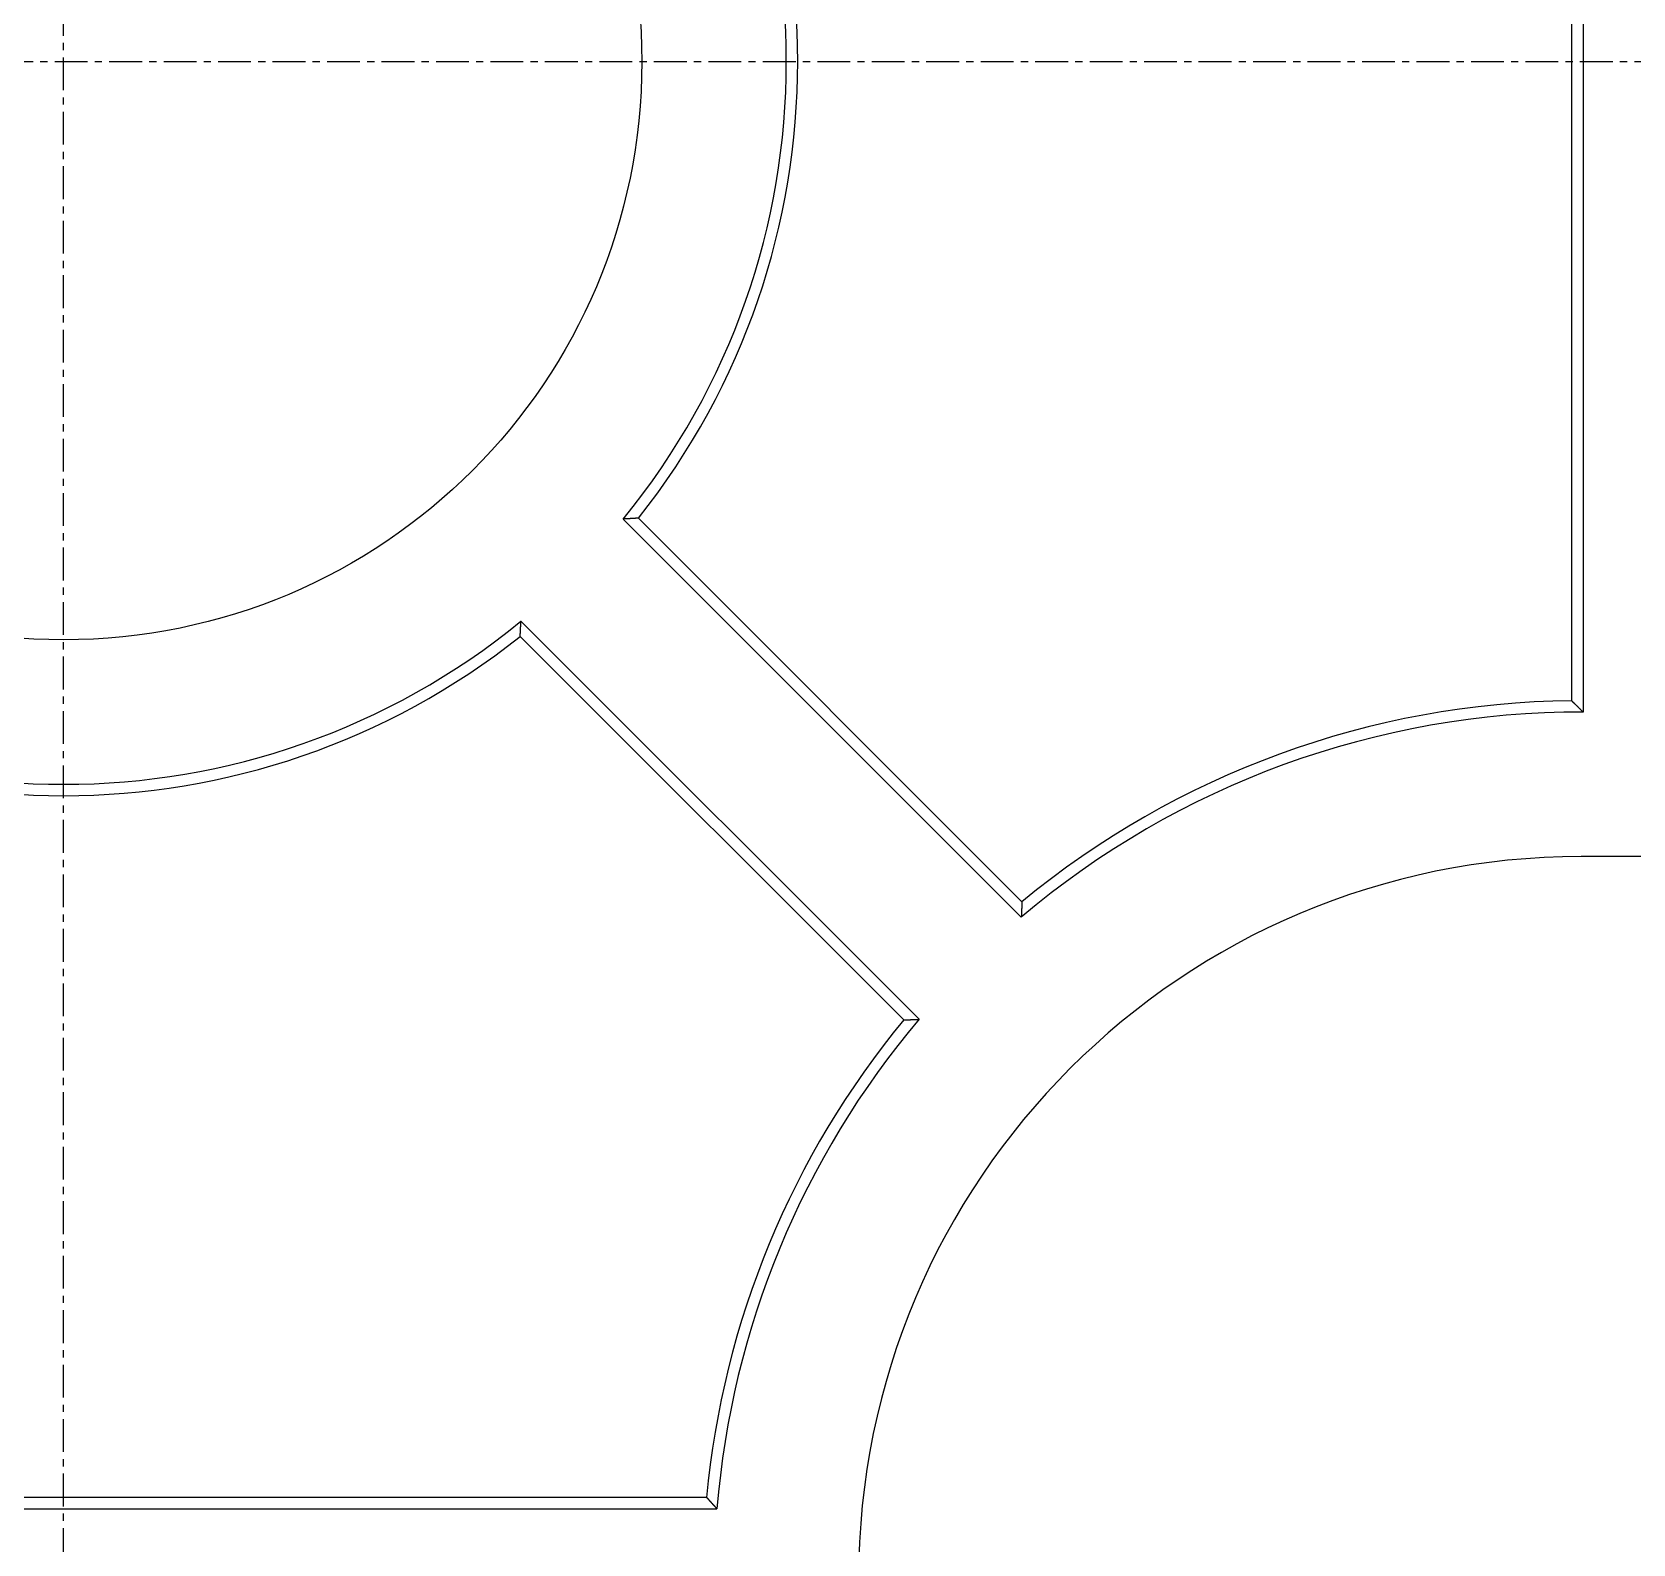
# Model space of a CAD drawing. Extents: x -268 to 907, y 393 to 1224.
# Drawn here: x 249.23 to 271.38, y 806.53 to 827.46 of the extents above; entities that cross this region are included whole.
import ezdxf

# ---------------------------------------------------------------- set-up
doc = ezdxf.new("R2010")
doc.units = 0
doc.header["$LTSCALE"] = 1.21
doc.header["$MEASUREMENT"] = 0
doc.linetypes.add('CENTER', pattern=[0.6, 0.375, -0.075, 0.075, -0.075])
doc.layers.get('0').update_dxf_attribs({"linetype": 'CONTINUOUS'})

msp = doc.modelspace()

# ---------------------------------------------------------------- linework, layer by layer
at = {"color": 1, "linetype": 'CENTER'}
for p, q in [((249.66401, 635.19808), (249.66401, 1018.89201)), ((153.81469, 827.04504), (345.51334, 827.04504))]:
    msp.add_line(p, q, dxfattribs=at)
at = {"color": 7, "linetype": 'Continuous'}
for p, q in [((270.53145, 818.20154), (270.53145, 835.88854)), ((270.68868, 836.04507), (270.68868, 818.04502)), ((262.91535, 815.20792), (257.40674, 820.71653)), ((262.92487, 815.42075), (257.61777, 820.72785)), ((255.99253, 819.30231), (261.50114, 813.7937)), ((255.98121, 819.09129), (261.28831, 813.78418)), ((322.71334, 816.04504), (270.66401, 816.04504)), ((258.55977, 807.17879), (240.76826, 807.17879)), ((240.62421, 807.02156), (258.70381, 807.02156))]:
    msp.add_line(p, q, dxfattribs=at)
at = {"color": 7}
for points in [[(257.618, 820.728, 0), (257.617, 820.728, 0), (257.616, 820.728, 0), (257.614, 820.728, 0), (257.613, 820.728, 0), (257.612, 820.728, 0), (257.611, 820.727, 0), (257.61, 820.727, 0), (257.609, 820.727, 0), (257.608, 820.727, 0), (257.607, 820.727, 0), (257.606, 820.727, 0), (257.605, 820.727, 0), (257.603, 820.727, 0), (257.602, 820.727, 0), (257.601, 820.727, 0), (257.6, 820.727, 0), (257.599, 820.727, 0), (257.598, 820.727, 0), (257.597, 820.727, 0), (257.596, 820.727, 0), (257.595, 820.727, 0), (257.593, 820.726, 0), (257.592, 820.726, 0), (257.591, 820.726, 0), (257.59, 820.726, 0), (257.589, 820.726, 0), (257.588, 820.726, 0), (257.587, 820.726, 0), (257.586, 820.726, 0), (257.585, 820.726, 0), (257.584, 820.726, 0), (257.582, 820.726, 0), (257.581, 820.726, 0), (257.58, 820.726, 0), (257.579, 820.726, 0), (257.578, 820.726, 0), (257.577, 820.726, 0), (257.576, 820.725, 0), (257.575, 820.725, 0), (257.574, 820.725, 0), (257.572, 820.725, 0), (257.571, 820.725, 0), (257.57, 820.725, 0), (257.569, 820.725, 0), (257.568, 820.725, 0), (257.567, 820.725, 0), (257.566, 820.725, 0), (257.565, 820.725, 0), (257.564, 820.725, 0), (257.563, 820.725, 0), (257.561, 820.725, 0), (257.56, 820.725, 0), (257.559, 820.725, 0), (257.558, 820.725, 0), (257.557, 820.724, 0), (257.556, 820.724, 0), (257.555, 820.724, 0), (257.554, 820.724, 0), (257.553, 820.724, 0), (257.551, 820.724, 0), (257.55, 820.724, 0), (257.549, 820.724, 0), (257.548, 820.724, 0), (257.547, 820.724, 0), (257.546, 820.724, 0), (257.545, 820.724, 0), (257.544, 820.724, 0), (257.543, 820.724, 0), (257.542, 820.724, 0), (257.54, 820.724, 0), (257.539, 820.723, 0), (257.538, 820.723, 0), (257.537, 820.723, 0), (257.536, 820.723, 0), (257.535, 820.723, 0), (257.534, 820.723, 0), (257.533, 820.723, 0), (257.532, 820.723, 0), (257.53, 820.723, 0), (257.529, 820.723, 0), (257.528, 820.723, 0), (257.527, 820.723, 0), (257.526, 820.723, 0), (257.525, 820.723, 0), (257.524, 820.723, 0), (257.523, 820.723, 0), (257.522, 820.723, 0), (257.521, 820.722, 0), (257.519, 820.722, 0), (257.518, 820.722, 0), (257.517, 820.722, 0), (257.516, 820.722, 0), (257.515, 820.722, 0), (257.514, 820.722, 0), (257.513, 820.722, 0), (257.512, 820.722, 0), (257.511, 820.722, 0), (257.51, 820.722, 0), (257.508, 820.722, 0), (257.507, 820.722, 0), (257.506, 820.722, 0), (257.505, 820.722, 0), (257.504, 820.722, 0), (257.503, 820.721, 0), (257.502, 820.721, 0), (257.501, 820.721, 0), (257.5, 820.721, 0), (257.498, 820.721, 0), (257.497, 820.721, 0), (257.496, 820.721, 0), (257.495, 820.721, 0), (257.494, 820.721, 0), (257.493, 820.721, 0), (257.492, 820.721, 0), (257.491, 820.721, 0), (257.49, 820.721, 0), (257.489, 820.721, 0), (257.487, 820.721, 0), (257.486, 820.721, 0), (257.485, 820.721, 0), (257.484, 820.721, 0), (257.483, 820.72, 0), (257.482, 820.72, 0), (257.481, 820.72, 0), (257.48, 820.72, 0), (257.479, 820.72, 0), (257.477, 820.72, 0), (257.476, 820.72, 0), (257.475, 820.72, 0), (257.474, 820.72, 0), (257.473, 820.72, 0), (257.472, 820.72, 0), (257.471, 820.72, 0), (257.47, 820.72, 0), (257.469, 820.72, 0), (257.468, 820.72, 0), (257.466, 820.72, 0), (257.465, 820.72, 0), (257.464, 820.719, 0), (257.463, 820.719, 0), (257.462, 820.719, 0), (257.461, 820.719, 0), (257.46, 820.719, 0), (257.459, 820.719, 0), (257.458, 820.719, 0), (257.456, 820.719, 0), (257.455, 820.719, 0), (257.454, 820.719, 0), (257.453, 820.719, 0), (257.452, 820.719, 0), (257.451, 820.719, 0), (257.45, 820.719, 0), (257.449, 820.719, 0), (257.448, 820.719, 0), (257.447, 820.719, 0), (257.445, 820.718, 0), (257.444, 820.718, 0), (257.443, 820.718, 0), (257.442, 820.718, 0), (257.441, 820.718, 0), (257.44, 820.718, 0), (257.439, 820.718, 0), (257.438, 820.718, 0), (257.437, 820.718, 0), (257.435, 820.718, 0), (257.434, 820.718, 0), (257.433, 820.718, 0), (257.432, 820.718, 0), (257.431, 820.718, 0), (257.43, 820.718, 0), (257.429, 820.718, 0), (257.428, 820.718, 0), (257.427, 820.718, 0), (257.426, 820.717, 0), (257.424, 820.717, 0), (257.423, 820.717, 0), (257.422, 820.717, 0), (257.421, 820.717, 0), (257.42, 820.717, 0), (257.419, 820.717, 0), (257.418, 820.717, 0), (257.417, 820.717, 0), (257.416, 820.717, 0), (257.414, 820.717, 0), (257.413, 820.717, 0), (257.412, 820.717, 0), (257.411, 820.717, 0), (257.41, 820.717, 0), (257.409, 820.717, 0), (257.408, 820.717, 0), (257.407, 820.717, 0)], [(255.981, 819.091, 0), (255.981, 819.092, 0), (255.981, 819.093, 0), (255.981, 819.095, 0), (255.981, 819.096, 0), (255.982, 819.097, 0), (255.982, 819.098, 0), (255.982, 819.099, 0), (255.982, 819.1, 0), (255.982, 819.101, 0), (255.982, 819.102, 0), (255.982, 819.103, 0), (255.982, 819.105, 0), (255.982, 819.106, 0), (255.982, 819.107, 0), (255.982, 819.108, 0), (255.982, 819.109, 0), (255.982, 819.11, 0), (255.982, 819.111, 0), (255.982, 819.112, 0), (255.982, 819.113, 0), (255.983, 819.114, 0), (255.983, 819.116, 0), (255.983, 819.117, 0), (255.983, 819.118, 0), (255.983, 819.119, 0), (255.983, 819.12, 0), (255.983, 819.121, 0), (255.983, 819.122, 0), (255.983, 819.123, 0), (255.983, 819.124, 0), (255.983, 819.126, 0), (255.983, 819.127, 0), (255.983, 819.128, 0), (255.983, 819.129, 0), (255.983, 819.13, 0), (255.983, 819.131, 0), (255.984, 819.132, 0), (255.984, 819.133, 0), (255.984, 819.134, 0), (255.984, 819.135, 0), (255.984, 819.137, 0), (255.984, 819.138, 0), (255.984, 819.139, 0), (255.984, 819.14, 0), (255.984, 819.141, 0), (255.984, 819.142, 0), (255.984, 819.143, 0), (255.984, 819.144, 0), (255.984, 819.145, 0), (255.984, 819.147, 0), (255.984, 819.148, 0), (255.984, 819.149, 0), (255.984, 819.15, 0), (255.985, 819.151, 0), (255.985, 819.152, 0), (255.985, 819.153, 0), (255.985, 819.154, 0), (255.985, 819.155, 0), (255.985, 819.156, 0), (255.985, 819.158, 0), (255.985, 819.159, 0), (255.985, 819.16, 0), (255.985, 819.161, 0), (255.985, 819.162, 0), (255.985, 819.163, 0), (255.985, 819.164, 0), (255.985, 819.165, 0), (255.985, 819.166, 0), (255.985, 819.168, 0), (255.986, 819.169, 0), (255.986, 819.17, 0), (255.986, 819.171, 0), (255.986, 819.172, 0), (255.986, 819.173, 0), (255.986, 819.174, 0), (255.986, 819.175, 0), (255.986, 819.176, 0), (255.986, 819.177, 0), (255.986, 819.179, 0), (255.986, 819.18, 0), (255.986, 819.181, 0), (255.986, 819.182, 0), (255.986, 819.183, 0), (255.986, 819.184, 0), (255.986, 819.185, 0), (255.986, 819.186, 0), (255.987, 819.187, 0), (255.987, 819.189, 0), (255.987, 819.19, 0), (255.987, 819.191, 0), (255.987, 819.192, 0), (255.987, 819.193, 0), (255.987, 819.194, 0), (255.987, 819.195, 0), (255.987, 819.196, 0), (255.987, 819.197, 0), (255.987, 819.198, 0), (255.987, 819.2, 0), (255.987, 819.201, 0), (255.987, 819.202, 0), (255.987, 819.203, 0), (255.987, 819.204, 0), (255.988, 819.205, 0), (255.988, 819.206, 0), (255.988, 819.207, 0), (255.988, 819.208, 0), (255.988, 819.209, 0), (255.988, 819.211, 0), (255.988, 819.212, 0), (255.988, 819.213, 0), (255.988, 819.214, 0), (255.988, 819.215, 0), (255.988, 819.216, 0), (255.988, 819.217, 0), (255.988, 819.218, 0), (255.988, 819.219, 0), (255.988, 819.221, 0), (255.988, 819.222, 0), (255.988, 819.223, 0), (255.988, 819.224, 0), (255.989, 819.225, 0), (255.989, 819.226, 0), (255.989, 819.227, 0), (255.989, 819.228, 0), (255.989, 819.229, 0), (255.989, 819.23, 0), (255.989, 819.232, 0), (255.989, 819.233, 0), (255.989, 819.234, 0), (255.989, 819.235, 0), (255.989, 819.236, 0), (255.989, 819.237, 0), (255.989, 819.238, 0), (255.989, 819.239, 0), (255.989, 819.24, 0), (255.989, 819.242, 0), (255.989, 819.243, 0), (255.99, 819.244, 0), (255.99, 819.245, 0), (255.99, 819.246, 0), (255.99, 819.247, 0), (255.99, 819.248, 0), (255.99, 819.249, 0), (255.99, 819.25, 0), (255.99, 819.251, 0), (255.99, 819.253, 0), (255.99, 819.254, 0), (255.99, 819.255, 0), (255.99, 819.256, 0), (255.99, 819.257, 0), (255.99, 819.258, 0), (255.99, 819.259, 0), (255.99, 819.26, 0), (255.99, 819.261, 0), (255.991, 819.263, 0), (255.991, 819.264, 0), (255.991, 819.265, 0), (255.991, 819.266, 0), (255.991, 819.267, 0), (255.991, 819.268, 0), (255.991, 819.269, 0), (255.991, 819.27, 0), (255.991, 819.271, 0), (255.991, 819.272, 0), (255.991, 819.274, 0), (255.991, 819.275, 0), (255.991, 819.276, 0), (255.991, 819.277, 0), (255.991, 819.278, 0), (255.991, 819.279, 0), (255.991, 819.28, 0), (255.991, 819.281, 0), (255.992, 819.282, 0), (255.992, 819.284, 0), (255.992, 819.285, 0), (255.992, 819.286, 0), (255.992, 819.287, 0), (255.992, 819.288, 0), (255.992, 819.289, 0), (255.992, 819.29, 0), (255.992, 819.291, 0), (255.992, 819.292, 0), (255.992, 819.293, 0), (255.992, 819.295, 0), (255.992, 819.296, 0), (255.992, 819.297, 0), (255.992, 819.298, 0), (255.992, 819.299, 0), (255.992, 819.3, 0), (255.992, 819.301, 0), (255.993, 819.302, 0)], [(270.689, 818.045, 0), (270.688, 818.046, 0), (270.687, 818.047, 0), (270.686, 818.047, 0), (270.685, 818.048, 0), (270.685, 818.049, 0), (270.684, 818.05, 0), (270.683, 818.051, 0), (270.682, 818.052, 0), (270.681, 818.052, 0), (270.68, 818.053, 0), (270.68, 818.054, 0), (270.679, 818.055, 0), (270.678, 818.056, 0), (270.677, 818.057, 0), (270.676, 818.057, 0), (270.676, 818.058, 0), (270.675, 818.059, 0), (270.674, 818.06, 0), (270.673, 818.061, 0), (270.672, 818.061, 0), (270.671, 818.062, 0), (270.671, 818.063, 0), (270.67, 818.064, 0), (270.669, 818.065, 0), (270.668, 818.066, 0), (270.667, 818.066, 0), (270.667, 818.067, 0), (270.666, 818.068, 0), (270.665, 818.069, 0), (270.664, 818.07, 0), (270.663, 818.07, 0), (270.662, 818.071, 0), (270.662, 818.072, 0), (270.661, 818.073, 0), (270.66, 818.074, 0), (270.659, 818.075, 0), (270.658, 818.075, 0), (270.657, 818.076, 0), (270.657, 818.077, 0), (270.656, 818.078, 0), (270.655, 818.079, 0), (270.654, 818.08, 0), (270.653, 818.08, 0), (270.653, 818.081, 0), (270.652, 818.082, 0), (270.651, 818.083, 0), (270.65, 818.084, 0), (270.649, 818.084, 0), (270.648, 818.085, 0), (270.648, 818.086, 0), (270.647, 818.087, 0), (270.646, 818.088, 0), (270.645, 818.089, 0), (270.644, 818.089, 0), (270.644, 818.09, 0), (270.643, 818.091, 0), (270.642, 818.092, 0), (270.641, 818.093, 0), (270.64, 818.093, 0), (270.639, 818.094, 0), (270.639, 818.095, 0), (270.638, 818.096, 0), (270.637, 818.097, 0), (270.636, 818.098, 0), (270.635, 818.098, 0), (270.634, 818.099, 0), (270.634, 818.1, 0), (270.633, 818.101, 0), (270.632, 818.102, 0), (270.631, 818.103, 0), (270.63, 818.103, 0), (270.63, 818.104, 0), (270.629, 818.105, 0), (270.628, 818.106, 0), (270.627, 818.107, 0), (270.626, 818.107, 0), (270.625, 818.108, 0), (270.625, 818.109, 0), (270.624, 818.11, 0), (270.623, 818.111, 0), (270.622, 818.112, 0), (270.621, 818.112, 0), (270.62, 818.113, 0), (270.62, 818.114, 0), (270.619, 818.115, 0), (270.618, 818.116, 0), (270.617, 818.116, 0), (270.616, 818.117, 0), (270.616, 818.118, 0), (270.615, 818.119, 0), (270.614, 818.12, 0), (270.613, 818.121, 0), (270.612, 818.121, 0), (270.611, 818.122, 0), (270.611, 818.123, 0), (270.61, 818.124, 0), (270.609, 818.125, 0), (270.608, 818.125, 0), (270.607, 818.126, 0), (270.606, 818.127, 0), (270.606, 818.128, 0), (270.605, 818.129, 0), (270.604, 818.13, 0), (270.603, 818.13, 0), (270.602, 818.131, 0), (270.602, 818.132, 0), (270.601, 818.133, 0), (270.6, 818.134, 0), (270.599, 818.134, 0), (270.598, 818.135, 0), (270.597, 818.136, 0), (270.597, 818.137, 0), (270.596, 818.138, 0), (270.595, 818.139, 0), (270.594, 818.139, 0), (270.593, 818.14, 0), (270.592, 818.141, 0), (270.592, 818.142, 0), (270.591, 818.143, 0), (270.59, 818.143, 0), (270.589, 818.144, 0), (270.588, 818.145, 0), (270.588, 818.146, 0), (270.587, 818.147, 0), (270.586, 818.148, 0), (270.585, 818.148, 0), (270.584, 818.149, 0), (270.583, 818.15, 0), (270.583, 818.151, 0), (270.582, 818.152, 0), (270.581, 818.152, 0), (270.58, 818.153, 0), (270.579, 818.154, 0), (270.578, 818.155, 0), (270.578, 818.156, 0), (270.577, 818.157, 0), (270.576, 818.157, 0), (270.575, 818.158, 0), (270.574, 818.159, 0), (270.574, 818.16, 0), (270.573, 818.161, 0), (270.572, 818.161, 0), (270.571, 818.162, 0), (270.57, 818.163, 0), (270.569, 818.164, 0), (270.569, 818.165, 0), (270.568, 818.166, 0), (270.567, 818.166, 0), (270.566, 818.167, 0), (270.565, 818.168, 0), (270.564, 818.169, 0), (270.564, 818.17, 0), (270.563, 818.17, 0), (270.562, 818.171, 0), (270.561, 818.172, 0), (270.56, 818.173, 0), (270.56, 818.174, 0), (270.559, 818.175, 0), (270.558, 818.175, 0), (270.557, 818.176, 0), (270.556, 818.177, 0), (270.555, 818.178, 0), (270.555, 818.179, 0), (270.554, 818.179, 0), (270.553, 818.18, 0), (270.552, 818.181, 0), (270.551, 818.182, 0), (270.55, 818.183, 0), (270.55, 818.184, 0), (270.549, 818.184, 0), (270.548, 818.185, 0), (270.547, 818.186, 0), (270.546, 818.187, 0), (270.545, 818.188, 0), (270.545, 818.188, 0), (270.544, 818.189, 0), (270.543, 818.19, 0), (270.542, 818.191, 0), (270.541, 818.192, 0), (270.541, 818.193, 0), (270.54, 818.193, 0), (270.539, 818.194, 0), (270.538, 818.195, 0), (270.537, 818.196, 0), (270.536, 818.197, 0), (270.536, 818.197, 0), (270.535, 818.198, 0), (270.534, 818.199, 0), (270.533, 818.2, 0), (270.532, 818.201, 0), (270.531, 818.202, 0)], [(262.925, 815.421, 0), (262.925, 815.42, 0), (262.925, 815.419, 0), (262.925, 815.417, 0), (262.925, 815.416, 0), (262.925, 815.415, 0), (262.925, 815.414, 0), (262.925, 815.413, 0), (262.924, 815.412, 0), (262.924, 815.411, 0), (262.924, 815.41, 0), (262.924, 815.408, 0), (262.924, 815.407, 0), (262.924, 815.406, 0), (262.924, 815.405, 0), (262.924, 815.404, 0), (262.924, 815.403, 0), (262.924, 815.402, 0), (262.924, 815.401, 0), (262.924, 815.4, 0), (262.924, 815.398, 0), (262.924, 815.397, 0), (262.924, 815.396, 0), (262.924, 815.395, 0), (262.924, 815.394, 0), (262.924, 815.393, 0), (262.924, 815.392, 0), (262.923, 815.391, 0), (262.923, 815.39, 0), (262.923, 815.388, 0), (262.923, 815.387, 0), (262.923, 815.386, 0), (262.923, 815.385, 0), (262.923, 815.384, 0), (262.923, 815.383, 0), (262.923, 815.382, 0), (262.923, 815.381, 0), (262.923, 815.38, 0), (262.923, 815.378, 0), (262.923, 815.377, 0), (262.923, 815.376, 0), (262.923, 815.375, 0), (262.923, 815.374, 0), (262.923, 815.373, 0), (262.923, 815.372, 0), (262.923, 815.371, 0), (262.922, 815.369, 0), (262.922, 815.368, 0), (262.922, 815.367, 0), (262.922, 815.366, 0), (262.922, 815.365, 0), (262.922, 815.364, 0), (262.922, 815.363, 0), (262.922, 815.362, 0), (262.922, 815.361, 0), (262.922, 815.359, 0), (262.922, 815.358, 0), (262.922, 815.357, 0), (262.922, 815.356, 0), (262.922, 815.355, 0), (262.922, 815.354, 0), (262.922, 815.353, 0), (262.922, 815.352, 0), (262.922, 815.351, 0), (262.922, 815.349, 0), (262.921, 815.348, 0), (262.921, 815.347, 0), (262.921, 815.346, 0), (262.921, 815.345, 0), (262.921, 815.344, 0), (262.921, 815.343, 0), (262.921, 815.342, 0), (262.921, 815.341, 0), (262.921, 815.339, 0), (262.921, 815.338, 0), (262.921, 815.337, 0), (262.921, 815.336, 0), (262.921, 815.335, 0), (262.921, 815.334, 0), (262.921, 815.333, 0), (262.921, 815.332, 0), (262.921, 815.33, 0), (262.921, 815.329, 0), (262.921, 815.328, 0), (262.921, 815.327, 0), (262.92, 815.326, 0), (262.92, 815.325, 0), (262.92, 815.324, 0), (262.92, 815.323, 0), (262.92, 815.322, 0), (262.92, 815.32, 0), (262.92, 815.319, 0), (262.92, 815.318, 0), (262.92, 815.317, 0), (262.92, 815.316, 0), (262.92, 815.315, 0), (262.92, 815.314, 0), (262.92, 815.313, 0), (262.92, 815.312, 0), (262.92, 815.31, 0), (262.92, 815.309, 0), (262.92, 815.308, 0), (262.92, 815.307, 0), (262.92, 815.306, 0), (262.92, 815.305, 0), (262.919, 815.304, 0), (262.919, 815.303, 0), (262.919, 815.302, 0), (262.919, 815.3, 0), (262.919, 815.299, 0), (262.919, 815.298, 0), (262.919, 815.297, 0), (262.919, 815.296, 0), (262.919, 815.295, 0), (262.919, 815.294, 0), (262.919, 815.293, 0), (262.919, 815.291, 0), (262.919, 815.29, 0), (262.919, 815.289, 0), (262.919, 815.288, 0), (262.919, 815.287, 0), (262.919, 815.286, 0), (262.919, 815.285, 0), (262.919, 815.284, 0), (262.919, 815.283, 0), (262.918, 815.281, 0), (262.918, 815.28, 0), (262.918, 815.279, 0), (262.918, 815.278, 0), (262.918, 815.277, 0), (262.918, 815.276, 0), (262.918, 815.275, 0), (262.918, 815.274, 0), (262.918, 815.273, 0), (262.918, 815.271, 0), (262.918, 815.27, 0), (262.918, 815.269, 0), (262.918, 815.268, 0), (262.918, 815.267, 0), (262.918, 815.266, 0), (262.918, 815.265, 0), (262.918, 815.264, 0), (262.918, 815.263, 0), (262.918, 815.261, 0), (262.918, 815.26, 0), (262.918, 815.259, 0), (262.917, 815.258, 0), (262.917, 815.257, 0), (262.917, 815.256, 0), (262.917, 815.255, 0), (262.917, 815.254, 0), (262.917, 815.252, 0), (262.917, 815.251, 0), (262.917, 815.25, 0), (262.917, 815.249, 0), (262.917, 815.248, 0), (262.917, 815.247, 0), (262.917, 815.246, 0), (262.917, 815.245, 0), (262.917, 815.244, 0), (262.917, 815.242, 0), (262.917, 815.241, 0), (262.917, 815.24, 0), (262.917, 815.239, 0), (262.917, 815.238, 0), (262.917, 815.237, 0), (262.917, 815.236, 0), (262.916, 815.235, 0), (262.916, 815.234, 0), (262.916, 815.232, 0), (262.916, 815.231, 0), (262.916, 815.23, 0), (262.916, 815.229, 0), (262.916, 815.228, 0), (262.916, 815.227, 0), (262.916, 815.226, 0), (262.916, 815.225, 0), (262.916, 815.224, 0), (262.916, 815.222, 0), (262.916, 815.221, 0), (262.916, 815.22, 0), (262.916, 815.219, 0), (262.916, 815.218, 0), (262.916, 815.217, 0), (262.916, 815.216, 0), (262.916, 815.215, 0), (262.916, 815.213, 0), (262.916, 815.212, 0), (262.915, 815.211, 0), (262.915, 815.21, 0), (262.915, 815.209, 0), (262.915, 815.208, 0)], [(261.288, 813.784, 0), (261.289, 813.784, 0), (261.291, 813.784, 0), (261.292, 813.784, 0), (261.293, 813.784, 0), (261.294, 813.784, 0), (261.295, 813.784, 0), (261.296, 813.785, 0), (261.297, 813.785, 0), (261.298, 813.785, 0), (261.299, 813.785, 0), (261.301, 813.785, 0), (261.302, 813.785, 0), (261.303, 813.785, 0), (261.304, 813.785, 0), (261.305, 813.785, 0), (261.306, 813.785, 0), (261.307, 813.785, 0), (261.308, 813.785, 0), (261.309, 813.785, 0), (261.311, 813.785, 0), (261.312, 813.785, 0), (261.313, 813.785, 0), (261.314, 813.785, 0), (261.315, 813.785, 0), (261.316, 813.785, 0), (261.317, 813.786, 0), (261.318, 813.786, 0), (261.32, 813.786, 0), (261.321, 813.786, 0), (261.322, 813.786, 0), (261.323, 813.786, 0), (261.324, 813.786, 0), (261.325, 813.786, 0), (261.326, 813.786, 0), (261.327, 813.786, 0), (261.328, 813.786, 0), (261.33, 813.786, 0), (261.331, 813.786, 0), (261.332, 813.786, 0), (261.333, 813.786, 0), (261.334, 813.786, 0), (261.335, 813.786, 0), (261.336, 813.786, 0), (261.337, 813.786, 0), (261.338, 813.787, 0), (261.34, 813.787, 0), (261.341, 813.787, 0), (261.342, 813.787, 0), (261.343, 813.787, 0), (261.344, 813.787, 0), (261.345, 813.787, 0), (261.346, 813.787, 0), (261.347, 813.787, 0), (261.348, 813.787, 0), (261.35, 813.787, 0), (261.351, 813.787, 0), (261.352, 813.787, 0), (261.353, 813.787, 0), (261.354, 813.787, 0), (261.355, 813.787, 0), (261.356, 813.787, 0), (261.357, 813.787, 0), (261.359, 813.787, 0), (261.36, 813.788, 0), (261.361, 813.788, 0), (261.362, 813.788, 0), (261.363, 813.788, 0), (261.364, 813.788, 0), (261.365, 813.788, 0), (261.366, 813.788, 0), (261.367, 813.788, 0), (261.369, 813.788, 0), (261.37, 813.788, 0), (261.371, 813.788, 0), (261.372, 813.788, 0), (261.373, 813.788, 0), (261.374, 813.788, 0), (261.375, 813.788, 0), (261.376, 813.788, 0), (261.377, 813.788, 0), (261.379, 813.788, 0), (261.38, 813.788, 0), (261.381, 813.788, 0), (261.382, 813.789, 0), (261.383, 813.789, 0), (261.384, 813.789, 0), (261.385, 813.789, 0), (261.386, 813.789, 0), (261.387, 813.789, 0), (261.389, 813.789, 0), (261.39, 813.789, 0), (261.391, 813.789, 0), (261.392, 813.789, 0), (261.393, 813.789, 0), (261.394, 813.789, 0), (261.395, 813.789, 0), (261.396, 813.789, 0), (261.398, 813.789, 0), (261.399, 813.789, 0), (261.4, 813.789, 0), (261.401, 813.789, 0), (261.402, 813.789, 0), (261.403, 813.789, 0), (261.404, 813.79, 0), (261.405, 813.79, 0), (261.406, 813.79, 0), (261.408, 813.79, 0), (261.409, 813.79, 0), (261.41, 813.79, 0), (261.411, 813.79, 0), (261.412, 813.79, 0), (261.413, 813.79, 0), (261.414, 813.79, 0), (261.415, 813.79, 0), (261.416, 813.79, 0), (261.418, 813.79, 0), (261.419, 813.79, 0), (261.42, 813.79, 0), (261.421, 813.79, 0), (261.422, 813.79, 0), (261.423, 813.79, 0), (261.424, 813.79, 0), (261.425, 813.79, 0), (261.426, 813.791, 0), (261.428, 813.791, 0), (261.429, 813.791, 0), (261.43, 813.791, 0), (261.431, 813.791, 0), (261.432, 813.791, 0), (261.433, 813.791, 0), (261.434, 813.791, 0), (261.435, 813.791, 0), (261.437, 813.791, 0), (261.438, 813.791, 0), (261.439, 813.791, 0), (261.44, 813.791, 0), (261.441, 813.791, 0), (261.442, 813.791, 0), (261.443, 813.791, 0), (261.444, 813.791, 0), (261.445, 813.791, 0), (261.447, 813.791, 0), (261.448, 813.791, 0), (261.449, 813.791, 0), (261.45, 813.792, 0), (261.451, 813.792, 0), (261.452, 813.792, 0), (261.453, 813.792, 0), (261.454, 813.792, 0), (261.455, 813.792, 0), (261.457, 813.792, 0), (261.458, 813.792, 0), (261.459, 813.792, 0), (261.46, 813.792, 0), (261.461, 813.792, 0), (261.462, 813.792, 0), (261.463, 813.792, 0), (261.464, 813.792, 0), (261.465, 813.792, 0), (261.467, 813.792, 0), (261.468, 813.792, 0), (261.469, 813.792, 0), (261.47, 813.792, 0), (261.471, 813.792, 0), (261.472, 813.792, 0), (261.473, 813.793, 0), (261.474, 813.793, 0), (261.476, 813.793, 0), (261.477, 813.793, 0), (261.478, 813.793, 0), (261.479, 813.793, 0), (261.48, 813.793, 0), (261.481, 813.793, 0), (261.482, 813.793, 0), (261.483, 813.793, 0), (261.484, 813.793, 0), (261.486, 813.793, 0), (261.487, 813.793, 0), (261.488, 813.793, 0), (261.489, 813.793, 0), (261.49, 813.793, 0), (261.491, 813.793, 0), (261.492, 813.793, 0), (261.493, 813.793, 0), (261.494, 813.793, 0), (261.496, 813.793, 0), (261.497, 813.794, 0), (261.498, 813.794, 0), (261.499, 813.794, 0), (261.5, 813.794, 0), (261.501, 813.794, 0)], [(258.56, 807.179, 0), (258.561, 807.178, 0), (258.561, 807.177, 0), (258.562, 807.176, 0), (258.563, 807.175, 0), (258.564, 807.175, 0), (258.564, 807.174, 0), (258.565, 807.173, 0), (258.566, 807.172, 0), (258.567, 807.171, 0), (258.567, 807.171, 0), (258.568, 807.17, 0), (258.569, 807.169, 0), (258.57, 807.168, 0), (258.57, 807.167, 0), (258.571, 807.166, 0), (258.572, 807.166, 0), (258.573, 807.165, 0), (258.573, 807.164, 0), (258.574, 807.163, 0), (258.575, 807.162, 0), (258.576, 807.161, 0), (258.576, 807.161, 0), (258.577, 807.16, 0), (258.578, 807.159, 0), (258.579, 807.158, 0), (258.579, 807.157, 0), (258.58, 807.157, 0), (258.581, 807.156, 0), (258.582, 807.155, 0), (258.582, 807.154, 0), (258.583, 807.153, 0), (258.584, 807.152, 0), (258.585, 807.152, 0), (258.585, 807.151, 0), (258.586, 807.15, 0), (258.587, 807.149, 0), (258.588, 807.148, 0), (258.588, 807.147, 0), (258.589, 807.147, 0), (258.59, 807.146, 0), (258.591, 807.145, 0), (258.591, 807.144, 0), (258.592, 807.143, 0), (258.593, 807.142, 0), (258.594, 807.142, 0), (258.594, 807.141, 0), (258.595, 807.14, 0), (258.596, 807.139, 0), (258.597, 807.138, 0), (258.597, 807.138, 0), (258.598, 807.137, 0), (258.599, 807.136, 0), (258.6, 807.135, 0), (258.6, 807.134, 0), (258.601, 807.133, 0), (258.602, 807.133, 0), (258.603, 807.132, 0), (258.603, 807.131, 0), (258.604, 807.13, 0), (258.605, 807.129, 0), (258.606, 807.128, 0), (258.606, 807.128, 0), (258.607, 807.127, 0), (258.608, 807.126, 0), (258.609, 807.125, 0), (258.609, 807.124, 0), (258.61, 807.124, 0), (258.611, 807.123, 0), (258.612, 807.122, 0), (258.612, 807.121, 0), (258.613, 807.12, 0), (258.614, 807.119, 0), (258.615, 807.119, 0), (258.615, 807.118, 0), (258.616, 807.117, 0), (258.617, 807.116, 0), (258.618, 807.115, 0), (258.618, 807.114, 0), (258.619, 807.114, 0), (258.62, 807.113, 0), (258.621, 807.112, 0), (258.621, 807.111, 0), (258.622, 807.11, 0), (258.623, 807.11, 0), (258.624, 807.109, 0), (258.625, 807.108, 0), (258.625, 807.107, 0), (258.626, 807.106, 0), (258.627, 807.105, 0), (258.628, 807.105, 0), (258.628, 807.104, 0), (258.629, 807.103, 0), (258.63, 807.102, 0), (258.631, 807.101, 0), (258.631, 807.1, 0), (258.632, 807.1, 0), (258.633, 807.099, 0), (258.634, 807.098, 0), (258.634, 807.097, 0), (258.635, 807.096, 0), (258.636, 807.096, 0), (258.637, 807.095, 0), (258.637, 807.094, 0), (258.638, 807.093, 0), (258.639, 807.092, 0), (258.64, 807.091, 0), (258.64, 807.091, 0), (258.641, 807.09, 0), (258.642, 807.089, 0), (258.643, 807.088, 0), (258.643, 807.087, 0), (258.644, 807.086, 0), (258.645, 807.086, 0), (258.646, 807.085, 0), (258.646, 807.084, 0), (258.647, 807.083, 0), (258.648, 807.082, 0), (258.649, 807.082, 0), (258.649, 807.081, 0), (258.65, 807.08, 0), (258.651, 807.079, 0), (258.652, 807.078, 0), (258.652, 807.077, 0), (258.653, 807.077, 0), (258.654, 807.076, 0), (258.655, 807.075, 0), (258.655, 807.074, 0), (258.656, 807.073, 0), (258.657, 807.073, 0), (258.658, 807.072, 0), (258.658, 807.071, 0), (258.659, 807.07, 0), (258.66, 807.069, 0), (258.661, 807.068, 0), (258.661, 807.068, 0), (258.662, 807.067, 0), (258.663, 807.066, 0), (258.664, 807.065, 0), (258.665, 807.064, 0), (258.665, 807.063, 0), (258.666, 807.063, 0), (258.667, 807.062, 0), (258.668, 807.061, 0), (258.668, 807.06, 0), (258.669, 807.059, 0), (258.67, 807.059, 0), (258.671, 807.058, 0), (258.671, 807.057, 0), (258.672, 807.056, 0), (258.673, 807.055, 0), (258.674, 807.054, 0), (258.674, 807.054, 0), (258.675, 807.053, 0), (258.676, 807.052, 0), (258.677, 807.051, 0), (258.677, 807.05, 0), (258.678, 807.049, 0), (258.679, 807.049, 0), (258.68, 807.048, 0), (258.68, 807.047, 0), (258.681, 807.046, 0), (258.682, 807.045, 0), (258.683, 807.045, 0), (258.683, 807.044, 0), (258.684, 807.043, 0), (258.685, 807.042, 0), (258.686, 807.041, 0), (258.686, 807.04, 0), (258.687, 807.04, 0), (258.688, 807.039, 0), (258.689, 807.038, 0), (258.689, 807.037, 0), (258.69, 807.036, 0), (258.691, 807.036, 0), (258.692, 807.035, 0), (258.692, 807.034, 0), (258.693, 807.033, 0), (258.694, 807.032, 0), (258.695, 807.031, 0), (258.695, 807.031, 0), (258.696, 807.03, 0), (258.697, 807.029, 0), (258.698, 807.028, 0), (258.699, 807.027, 0), (258.699, 807.026, 0), (258.7, 807.026, 0), (258.701, 807.025, 0), (258.702, 807.024, 0), (258.702, 807.023, 0), (258.703, 807.022, 0), (258.704, 807.022, 0)]]:
    msp.add_polyline3d(points, dxfattribs=at)
at = {"color": 7, "linetype": 'Continuous'}
msp.add_circle((249.66401, 827.04504), 8, dxfattribs=at)
for centre, radius, start, end in [((249.66401, 827.04504), 10, 320.73917, 39.26083), ((249.66401, 827.04504), 10.15722, 321.541975, 38.458025), ((249.66401, 827.04504), 10, 230.73917, 309.26083), ((249.66401, 827.04504), 10.15722, 231.541975, 308.458025), ((270.66401, 806.04504), 12.15722, 90.624756, 129.537852), ((270.66401, 806.04504), 12, 89.882243, 130.219808), ((270.66401, 806.04504), 10, 90, 180), ((270.66401, 806.04504), 12.15722, 140.462148, 174.64901), ((270.66401, 806.04504), 12, 139.780192, 175.332303)]:
    msp.add_arc(centre, radius, start, end, dxfattribs=at)

doc.saveas('drawing.dxf')
